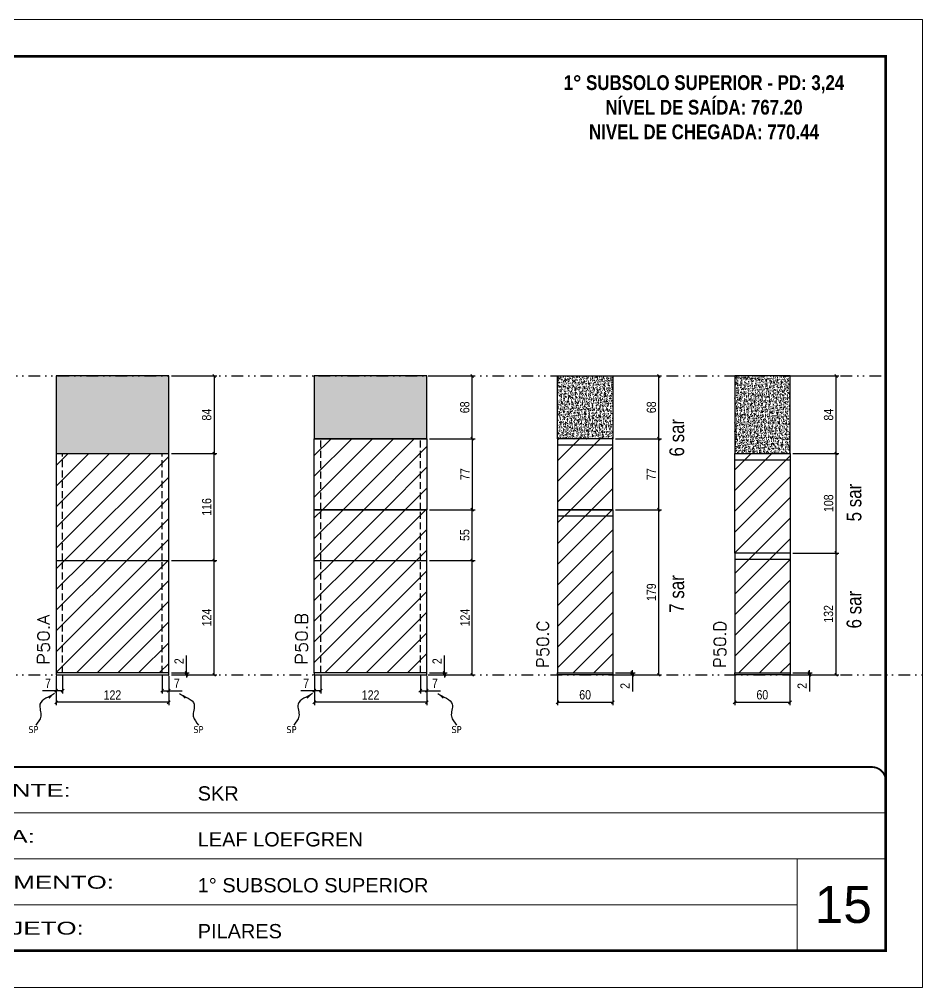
# Model space of a CAD drawing. Extents: x 14400 to 27878, y -21631 to 6985.
# Drawn here: x 18102 to 19082, y 2489 to 3539 of the extents above; entities that cross this region are included whole.
import ezdxf

# ---------------------------------------------------------------- set-up
doc = ezdxf.new("R2010")
doc.units = 0
for name, pattern in [('CONTINUO', [0]), ('DASHED', [0.75, 0.5, -0.25]), ('DIVIDE2', [0.625, 0.25, -0.125, 0, -0.125, 0, -0.125]), ('HIDDEN', [0.375, 0.25, -0.125])]:
    doc.linetypes.add(name, pattern=pattern)
for name, color, linetype, lineweight in [('CARIMBO', 255, 'Continuous', 9), ('Folhas', 255, 'Continuous', 9), ('Hachura', 251, 'Continuous', 9), ('SARRAFO DE PRESSAO', 251, 'DASHED', 9), ('Texto Seção', 7, 'Continuous', 15)]:
    doc.layers.add(name, color=color, linetype=linetype, lineweight=lineweight)
for name, color, linetype in [('COTA', 241, 'Continuous'), ('NOMENCLATURA', 7, 'Continuous'), ('Nível', 160, 'Continuous'), ('Painéis', 200, 'Continuous'), ('SARR_2.2x7', 40, 'Continuous'), ('Sarrafo de Pressão', 42, 'HIDDEN'), ('texto', 7, 'Continuous')]:
    doc.layers.add(name, color=color, linetype=linetype)
doc.styles.add('ARIAL', font='arial.ttf')
doc.styles.add('ARIAL_NARROW', font='ARIALN.TTF', dxfattribs={"height": 0.2})
doc.styles.add('COTA TECNICA', font='techl___.ttf', dxfattribs={"height": 10})
doc.styles.add('COTA TECNICA-50', font='techl___.ttf', dxfattribs={"height": 10})
doc.styles.add('REGUA-120', font='ROMANS.shx', dxfattribs={"height": 15})
doc.styles.add('ROMANC', font='techb___.ttf', dxfattribs={"height": 2.5})
doc.styles.get("Standard").update_dxf_attribs({"font": 'arial.ttf'})
doc.styles.add('Tecnologia', font='')
doc.styles.get('Tecnologia').set_extended_font_data('Forgotten Futurist')
doc.dimstyles.new('COTA PAINEL-50', dxfattribs={"dimtxt": 10, "dimasz": 3, "dimexe": 3, "dimexo": 3, "dimgap": 3, "dimtad": 1, "dimdec": 1, "dimzin": 12, "dimdsep": 46, "dimtxsty": 'COTA TECNICA-50', "dimblk1": 'OBLIQUE', "dimblk2": 'OBLIQUE', "dimsah": 1, "dimcen": 0.9, "dimclrd": 4, "dimclre": 4, "dimclrt": 240, "dimadec": 1, "dimazin": 3, "dimtfac": 1, "dimtdec": 1, "dimtmove": 0, "dimatfit": 3, "dimfxl": 1, "dimtolj": 1, "dimtzin": 12, "dimarcsym": 0})
doc.dimstyles.new('PAINEL', dxfattribs={"dimtxt": 10, "dimasz": 3, "dimexe": 3, "dimexo": 3, "dimgap": 3, "dimtad": 1, "dimdec": 1, "dimzin": 12, "dimdsep": 46, "dimtxsty": 'COTA TECNICA', "dimblk1": 'OBLIQUE', "dimblk2": 'OBLIQUE', "dimsah": 1, "dimcen": 0.9, "dimclrd": 4, "dimclre": 4, "dimclrt": 240, "dimadec": 1, "dimazin": 3, "dimtfac": 1, "dimtdec": 1, "dimtmove": 0, "dimatfit": 3, "dimfxl": 1, "dimtolj": 1, "dimtzin": 12, "dimarcsym": 0})
doc.dimstyles.get("Standard").update_dxf_attribs({"dimtxt": 0.18, "dimasz": 0.18, "dimexe": 0.18, "dimexo": 0.0625, "dimgap": 0.09, "dimtad": 0, "dimtih": 1, "dimtoh": 1, "dimdec": 4, "dimzin": 0, "dimdsep": 46, "dimtxsty": 'Standard', "dimcen": 0.09, "dimadec": 0, "dimazin": 0, "dimtfac": 1, "dimtdec": 4, "dimtofl": 0, "dimtmove": 0, "dimatfit": 3, "dimfxl": 1, "dimtolj": 1, "dimtzin": 0, "dimarcsym": 0})

# ---------------------------------------------------------------- blocks, each defined once
blk = doc.blocks.new('9999999999')
at = {"color": 30, "linetype": 'CONTINUO'}
for p, q in [((98564.6, 34379.6), (99584, 34379.6)), ((98564.6, 34329.8), (99488, 34329.8)), ((99584, 34329.8), (99488, 34329.8)), ((99488, 34329.8), (99488, 34230.2)), ((98564.6, 34280), (99488, 34280))]:
    blk.add_line(p, q, dxfattribs=at)
at = {"color": 30, "linetype": 'CONTINUO', "const_width": 2}
blk.add_lwpolyline([(99584, 34230.2), (99584, 34414.4, 0.414214), (99569, 34429.4), (98229, 34429.4, 0.414214), (98214, 34414.4), (98214, 34245.2, 0.414214), (98229, 34230.2), (99584, 34230.2)], format="xyb", dxfattribs=at)
at = {"layer": 'Folhas'}
blk.add_lwpolyline([(98139, 34190.2), (99624, 34190.2), (99624, 35240.2), (98139, 35240.2)], close=True, dxfattribs=at)
at = {"layer": 'Folhas', "color": 30, "const_width": 3}
blk.add_lwpolyline([(98214, 34230.2), (99584, 34230.2), (99584, 35200.2), (98214, 35200.2)], close=True, dxfattribs=at)
at = {"color": 7, "linetype": 'Continuous', "ltscale": 5, "style": 'ARIAL'}
for s, height, p in [('SKR', 15.48, (98837.7, 34393.1)), ('LEAF LOEFGREN', 15.483, (98837.7, 34343.3)), ('1° SUBSOLO SUPERIOR', 15.483, (98837.7, 34293.5)), ('PILARES', 15.48, (98837.7, 34243.7))]:
    blk.add_text(s, height=height, dxfattribs=at).set_placement(p)
at = {"layer": 'Folhas', "color": 7, "style": 'Tecnologia', "width": 1.5}
for s, p in [('CLIENTE:', (98573.7, 34397.2)), ('OBRA:', (98573.7, 34347.3)), ('PAVIMENTO:', (98573.7, 34297.5)), ('PROJETO:', (98573.7, 34247.7))]:
    blk.add_text(s, height=14, dxfattribs=at).set_placement(p)
blk = doc.blocks.new('_Oblique')
at = {"color": 0, "linetype": 'ByBlock', "lineweight": -2}
blk.add_line((-0.5, -0.5), (0.5, 0.5), dxfattribs=at)
blk = doc.blocks.new('*D859')
at = {"layer": 'COTA', "color": 4, "lineweight": -2, "transparency": 16777216}
for p, q in [((18142.2, 2827.3), (18142.2, 2795.4)), ((18264.2, 2827.3), (18264.2, 2795.4)), ((18264.2, 2798.4), (18142.2, 2798.4))]:
    blk.add_line(p, q, dxfattribs=at)
at = {"layer": 'Defpoints', "color": 0, "transparency": 16777216}
for p in [(18142.2, 2830.3), (18264.2, 2830.3), (18142.2, 2798.4)]:
    blk.add_point(p, dxfattribs=at)
at = {"layer": 'COTA', "color": 4, "lineweight": -2, "transparency": 16777216, "xscale": 3, "yscale": 3, "zscale": 3, "rotation": 180}
blk.add_blockref('_Oblique', (18142.2, 2798.4), dxfattribs=at)
at = {"layer": 'COTA', "color": 4, "lineweight": -2, "transparency": 16777216, "xscale": 3, "yscale": 3, "zscale": 3}
blk.add_blockref('_Oblique', (18264.2, 2798.4), dxfattribs=at)
at = {"layer": 'COTA', "color": 240, "transparency": 16777216, "insert": (18203.2, 2806.4), "char_height": 10, "attachment_point": 5, "style": 'COTA TECNICA'}
blk.add_mtext('\\A1;122', dxfattribs=at)
blk = doc.blocks.new('*D860')
at = {"layer": 'COTA', "color": 4, "lineweight": -2, "transparency": 16777216}
for p, q in [((18257.2, 2827.3), (18257.2, 2808)), ((18264.2, 2825.3), (18264.2, 2808)), ((18257.2, 2811), (18264.2, 2811)), ((18264.2, 2811), (18278.9, 2811))]:
    blk.add_line(p, q, dxfattribs=at)
at = {"layer": 'Defpoints', "color": 0, "transparency": 16777216}
for p in [(18257.2, 2830.3), (18264.2, 2828.3), (18264.2, 2811)]:
    blk.add_point(p, dxfattribs=at)
at = {"layer": 'COTA', "color": 4, "lineweight": -2, "transparency": 16777216, "xscale": 3, "yscale": 3, "zscale": 3, "rotation": 180}
blk.add_blockref('_Oblique', (18257.2, 2811), dxfattribs=at)
at = {"layer": 'COTA', "color": 4, "lineweight": -2, "transparency": 16777216, "xscale": 3, "yscale": 3, "zscale": 3}
blk.add_blockref('_Oblique', (18264.2, 2811), dxfattribs=at)
at = {"layer": 'COTA', "color": 240, "transparency": 16777216, "insert": (18273.1, 2819.1), "char_height": 10, "attachment_point": 5, "style": 'COTA TECNICA-50'}
blk.add_mtext('\\A1;7', dxfattribs=at)
blk = doc.blocks.new('*D861')
at = {"layer": 'COTA', "color": 4, "lineweight": -2, "transparency": 16777216}
for p, q in [((18142.2, 2825.3), (18142.2, 2808)), ((18149.2, 2827.3), (18149.2, 2808)), ((18142.2, 2811), (18127.5, 2811)), ((18149.2, 2811), (18142.2, 2811))]:
    blk.add_line(p, q, dxfattribs=at)
at = {"layer": 'Defpoints', "color": 0, "transparency": 16777216}
for p in [(18142.2, 2828.3), (18149.2, 2830.3), (18142.2, 2811)]:
    blk.add_point(p, dxfattribs=at)
at = {"layer": 'COTA', "color": 4, "lineweight": -2, "transparency": 16777216, "xscale": 3, "yscale": 3, "zscale": 3, "rotation": 180}
blk.add_blockref('_Oblique', (18142.2, 2811), dxfattribs=at)
at = {"layer": 'COTA', "color": 4, "lineweight": -2, "transparency": 16777216, "xscale": 3, "yscale": 3, "zscale": 3}
blk.add_blockref('_Oblique', (18149.2, 2811), dxfattribs=at)
at = {"layer": 'COTA', "color": 240, "transparency": 16777216, "insert": (18133.3, 2819.1), "char_height": 10, "attachment_point": 5, "style": 'COTA TECNICA-50'}
blk.add_mtext('\\A1;7', dxfattribs=at)
blk = doc.blocks.new('*D862')
at = {"layer": 'COTA', "color": 4, "lineweight": -2, "transparency": 16777216}
for p, q in [((18283.5, 2830.3), (18283.5, 2849.1)), ((18267.2, 2830.3), (18286.5, 2830.3)), ((18267.2, 2828.3), (18286.5, 2828.3)), ((18283.5, 2828.3), (18283.5, 2830.3)), ((18283.5, 2828.3), (18283.5, 2825.3))]:
    blk.add_line(p, q, dxfattribs=at)
at = {"layer": 'Defpoints', "color": 0, "transparency": 16777216}
for p in [(18264.2, 2830.3), (18264.2, 2828.3), (18283.5, 2828.3)]:
    blk.add_point(p, dxfattribs=at)
at = {"layer": 'COTA', "color": 4, "lineweight": -2, "transparency": 16777216, "xscale": 3, "yscale": 3, "zscale": 3}
for p, rotation in [((18283.5, 2830.3), 270), ((18283.5, 2828.3), 90)]:
    blk.add_blockref('_Oblique', p, dxfattribs=dict(at, rotation=rotation))
at = {"layer": 'COTA', "color": 240, "transparency": 16777216, "insert": (18275.5, 2843), "char_height": 10, "attachment_point": 5, "rotation": 90, "style": 'COTA TECNICA-50'}
blk.add_mtext('\\A1;2', dxfattribs=at)
blk = doc.blocks.new('*D887')
at = {"layer": 'COTA', "color": 4, "linetype": 'ByBlock', "lineweight": -2, "transparency": 16777216}
for p, q in [((18267.2, 2952.3), (18316.6, 2952.3)), ((18313.6, 2828.3), (18313.6, 2952.3)), ((18267.2, 2828.3), (18316.6, 2828.3))]:
    blk.add_line(p, q, dxfattribs=at)
at = {"layer": 'Defpoints', "color": 0, "linetype": 'ByBlock', "transparency": 16777216}
for p in [(18264.2, 2952.3), (18313.6, 2952.3), (18264.2, 2828.3)]:
    blk.add_point(p, dxfattribs=at)
at = {"layer": 'COTA', "color": 4, "linetype": 'ByBlock', "lineweight": -2, "transparency": 16777216, "xscale": 3, "yscale": 3, "zscale": 3}
for p, rotation in [((18313.6, 2952.3), 90), ((18313.6, 2828.3), 270)]:
    blk.add_blockref('_Oblique', p, dxfattribs=dict(at, rotation=rotation))
at = {"layer": 'COTA', "color": 240, "linetype": 'ByBlock', "transparency": 16777216, "insert": (18305.5, 2890.3), "char_height": 10, "attachment_point": 5, "rotation": 90, "style": 'COTA TECNICA'}
blk.add_mtext('\\A1;124', dxfattribs=at)
blk = doc.blocks.new('*D888')
at = {"layer": 'COTA', "color": 4, "linetype": 'ByBlock', "lineweight": -2, "transparency": 16777216}
for p, q in [((18267.2, 2952.3), (18316.6, 2952.3)), ((18313.6, 2828.3), (18313.6, 2952.3)), ((18267.2, 2828.3), (18316.6, 2828.3))]:
    blk.add_line(p, q, dxfattribs=at)
at = {"layer": 'Defpoints', "color": 0, "linetype": 'ByBlock', "transparency": 16777216}
for p in [(18264.2, 2952.3), (18313.6, 2952.3), (18264.2, 2828.3)]:
    blk.add_point(p, dxfattribs=at)
at = {"layer": 'COTA', "color": 4, "linetype": 'ByBlock', "lineweight": -2, "transparency": 16777216, "xscale": 3, "yscale": 3, "zscale": 3}
for p, rotation in [((18313.6, 2952.3), 90), ((18313.6, 2828.3), 270)]:
    blk.add_blockref('_Oblique', p, dxfattribs=dict(at, rotation=rotation))
at = {"layer": 'COTA', "color": 240, "linetype": 'ByBlock', "transparency": 16777216, "insert": (18305.5, 2890.3), "char_height": 10, "attachment_point": 5, "rotation": 90, "style": 'COTA TECNICA'}
blk.add_mtext('\\A1;124', dxfattribs=at)
blk = doc.blocks.new('*D863')
at = {"layer": 'COTA', "color": 4, "lineweight": -2, "transparency": 16777216}
for p, q in [((18422.2, 2827.3), (18422.2, 2795.4)), ((18544.2, 2827.3), (18544.2, 2795.4)), ((18544.2, 2798.4), (18422.2, 2798.4))]:
    blk.add_line(p, q, dxfattribs=at)
at = {"layer": 'Defpoints', "color": 0, "transparency": 16777216}
for p in [(18422.2, 2830.3), (18544.2, 2830.3), (18422.2, 2798.4)]:
    blk.add_point(p, dxfattribs=at)
at = {"layer": 'COTA', "color": 4, "lineweight": -2, "transparency": 16777216, "xscale": 3, "yscale": 3, "zscale": 3, "rotation": 180}
blk.add_blockref('_Oblique', (18422.2, 2798.4), dxfattribs=at)
at = {"layer": 'COTA', "color": 4, "lineweight": -2, "transparency": 16777216, "xscale": 3, "yscale": 3, "zscale": 3}
blk.add_blockref('_Oblique', (18544.2, 2798.4), dxfattribs=at)
at = {"layer": 'COTA', "color": 240, "transparency": 16777216, "insert": (18483.2, 2806.4), "char_height": 10, "attachment_point": 5, "style": 'COTA TECNICA'}
blk.add_mtext('\\A1;122', dxfattribs=at)
blk = doc.blocks.new('*D864')
at = {"layer": 'COTA', "color": 4, "lineweight": -2, "transparency": 16777216}
for p, q in [((18537.2, 2827.3), (18537.2, 2808)), ((18544.2, 2825.3), (18544.2, 2808)), ((18537.2, 2811), (18544.2, 2811)), ((18544.2, 2811), (18558.9, 2811))]:
    blk.add_line(p, q, dxfattribs=at)
at = {"layer": 'Defpoints', "color": 0, "transparency": 16777216}
for p in [(18537.2, 2830.3), (18544.2, 2828.3), (18544.2, 2811)]:
    blk.add_point(p, dxfattribs=at)
at = {"layer": 'COTA', "color": 4, "lineweight": -2, "transparency": 16777216, "xscale": 3, "yscale": 3, "zscale": 3, "rotation": 180}
blk.add_blockref('_Oblique', (18537.2, 2811), dxfattribs=at)
at = {"layer": 'COTA', "color": 4, "lineweight": -2, "transparency": 16777216, "xscale": 3, "yscale": 3, "zscale": 3}
blk.add_blockref('_Oblique', (18544.2, 2811), dxfattribs=at)
at = {"layer": 'COTA', "color": 240, "transparency": 16777216, "insert": (18553, 2819.1), "char_height": 10, "attachment_point": 5, "style": 'COTA TECNICA-50'}
blk.add_mtext('\\A1;7', dxfattribs=at)
blk = doc.blocks.new('*D865')
at = {"layer": 'COTA', "color": 4, "lineweight": -2, "transparency": 16777216}
for p, q in [((18422.2, 2825.3), (18422.2, 2808)), ((18429.2, 2827.3), (18429.2, 2808)), ((18422.2, 2811), (18407.4, 2811)), ((18429.2, 2811), (18422.2, 2811))]:
    blk.add_line(p, q, dxfattribs=at)
at = {"layer": 'Defpoints', "color": 0, "transparency": 16777216}
for p in [(18422.2, 2828.3), (18429.2, 2830.3), (18422.2, 2811)]:
    blk.add_point(p, dxfattribs=at)
at = {"layer": 'COTA', "color": 4, "lineweight": -2, "transparency": 16777216, "xscale": 3, "yscale": 3, "zscale": 3, "rotation": 180}
blk.add_blockref('_Oblique', (18422.2, 2811), dxfattribs=at)
at = {"layer": 'COTA', "color": 4, "lineweight": -2, "transparency": 16777216, "xscale": 3, "yscale": 3, "zscale": 3}
blk.add_blockref('_Oblique', (18429.2, 2811), dxfattribs=at)
at = {"layer": 'COTA', "color": 240, "transparency": 16777216, "insert": (18413.3, 2819.1), "char_height": 10, "attachment_point": 5, "style": 'COTA TECNICA-50'}
blk.add_mtext('\\A1;7', dxfattribs=at)
blk = doc.blocks.new('*D866')
at = {"layer": 'COTA', "color": 4, "lineweight": -2, "transparency": 16777216}
for p, q in [((18563.4, 2830.3), (18563.4, 2849.1)), ((18547.2, 2830.3), (18566.4, 2830.3)), ((18547.2, 2828.3), (18566.4, 2828.3)), ((18563.4, 2828.3), (18563.4, 2830.3)), ((18563.4, 2828.3), (18563.4, 2825.3))]:
    blk.add_line(p, q, dxfattribs=at)
at = {"layer": 'Defpoints', "color": 0, "transparency": 16777216}
for p in [(18544.2, 2830.3), (18544.2, 2828.3), (18563.4, 2828.3)]:
    blk.add_point(p, dxfattribs=at)
at = {"layer": 'COTA', "color": 4, "lineweight": -2, "transparency": 16777216, "xscale": 3, "yscale": 3, "zscale": 3}
for p, rotation in [((18563.4, 2830.3), 270), ((18563.4, 2828.3), 90)]:
    blk.add_blockref('_Oblique', p, dxfattribs=dict(at, rotation=rotation))
at = {"layer": 'COTA', "color": 240, "transparency": 16777216, "insert": (18555.4, 2843), "char_height": 10, "attachment_point": 5, "rotation": 90, "style": 'COTA TECNICA-50'}
blk.add_mtext('\\A1;2', dxfattribs=at)
blk = doc.blocks.new('*D867')
at = {"layer": 'COTA', "color": 4, "lineweight": -2, "transparency": 16777216}
for p, q in [((18547.2, 3007.3), (18596.5, 3007.3)), ((18593.5, 2952.3), (18593.5, 3007.3)), ((18547.2, 2952.3), (18596.5, 2952.3))]:
    blk.add_line(p, q, dxfattribs=at)
at = {"layer": 'Defpoints', "color": 0, "transparency": 16777216}
for p in [(18544.2, 3007.3), (18593.5, 3007.3), (18544.2, 2952.3)]:
    blk.add_point(p, dxfattribs=at)
at = {"layer": 'COTA', "color": 4, "lineweight": -2, "transparency": 16777216, "xscale": 3, "yscale": 3, "zscale": 3}
for p, rotation in [((18593.5, 3007.3), 90), ((18593.5, 2952.3), 270)]:
    blk.add_blockref('_Oblique', p, dxfattribs=dict(at, rotation=rotation))
at = {"layer": 'COTA', "color": 240, "transparency": 16777216, "insert": (18585.4, 2979.8), "char_height": 10, "attachment_point": 5, "rotation": 90, "style": 'COTA TECNICA-50'}
blk.add_mtext('\\A1;55', dxfattribs=at)
blk = doc.blocks.new('*D889')
at = {"layer": 'COTA', "color": 4, "linetype": 'ByBlock', "lineweight": -2, "transparency": 16777216}
for p, q in [((18547.2, 2952.3), (18596.5, 2952.3)), ((18593.5, 2828.3), (18593.5, 2952.3)), ((18547.2, 2828.3), (18596.5, 2828.3))]:
    blk.add_line(p, q, dxfattribs=at)
at = {"layer": 'Defpoints', "color": 0, "linetype": 'ByBlock', "transparency": 16777216}
for p in [(18544.2, 2952.3), (18593.5, 2952.3), (18544.2, 2828.3)]:
    blk.add_point(p, dxfattribs=at)
at = {"layer": 'COTA', "color": 4, "linetype": 'ByBlock', "lineweight": -2, "transparency": 16777216, "xscale": 3, "yscale": 3, "zscale": 3}
for p, rotation in [((18593.5, 2952.3), 90), ((18593.5, 2828.3), 270)]:
    blk.add_blockref('_Oblique', p, dxfattribs=dict(at, rotation=rotation))
at = {"layer": 'COTA', "color": 240, "linetype": 'ByBlock', "transparency": 16777216, "insert": (18585.5, 2890.3), "char_height": 10, "attachment_point": 5, "rotation": 90, "style": 'COTA TECNICA'}
blk.add_mtext('\\A1;124', dxfattribs=at)
blk = doc.blocks.new('*D890')
at = {"layer": 'COTA', "color": 4, "linetype": 'ByBlock', "lineweight": -2, "transparency": 16777216}
for p, q in [((18547.2, 2952.3), (18596.5, 2952.3)), ((18593.5, 2828.3), (18593.5, 2952.3)), ((18547.2, 2828.3), (18596.5, 2828.3))]:
    blk.add_line(p, q, dxfattribs=at)
at = {"layer": 'Defpoints', "color": 0, "linetype": 'ByBlock', "transparency": 16777216}
for p in [(18544.2, 2952.3), (18593.5, 2952.3), (18544.2, 2828.3)]:
    blk.add_point(p, dxfattribs=at)
at = {"layer": 'COTA', "color": 4, "linetype": 'ByBlock', "lineweight": -2, "transparency": 16777216, "xscale": 3, "yscale": 3, "zscale": 3}
for p, rotation in [((18593.5, 2952.3), 90), ((18593.5, 2828.3), 270)]:
    blk.add_blockref('_Oblique', p, dxfattribs=dict(at, rotation=rotation))
at = {"layer": 'COTA', "color": 240, "linetype": 'ByBlock', "transparency": 16777216, "insert": (18585.5, 2890.3), "char_height": 10, "attachment_point": 5, "rotation": 90, "style": 'COTA TECNICA'}
blk.add_mtext('\\A1;124', dxfattribs=at)
blk = doc.blocks.new('*D868')
at = {"layer": 'COTA', "color": 4, "lineweight": -2, "transparency": 16777216}
for p, q in [((18685.9, 2827.3), (18685.9, 2795.4)), ((18745.9, 2827.3), (18745.9, 2795.4)), ((18685.9, 2798.4), (18745.9, 2798.4))]:
    blk.add_line(p, q, dxfattribs=at)
at = {"layer": 'Defpoints', "color": 0, "transparency": 16777216}
for p in [(18685.9, 2830.3), (18745.9, 2830.3), (18745.9, 2798.4)]:
    blk.add_point(p, dxfattribs=at)
at = {"layer": 'COTA', "color": 4, "lineweight": -2, "transparency": 16777216, "xscale": 3, "yscale": 3, "zscale": 3, "rotation": 180}
blk.add_blockref('_Oblique', (18685.9, 2798.4), dxfattribs=at)
at = {"layer": 'COTA', "color": 4, "lineweight": -2, "transparency": 16777216, "xscale": 3, "yscale": 3, "zscale": 3}
blk.add_blockref('_Oblique', (18745.9, 2798.4), dxfattribs=at)
at = {"layer": 'COTA', "color": 240, "transparency": 16777216, "insert": (18715.9, 2806.5), "char_height": 10, "attachment_point": 5, "style": 'COTA TECNICA'}
blk.add_mtext('\\A1;60', dxfattribs=at)
blk = doc.blocks.new('*D869')
at = {"layer": 'COTA', "color": 4, "lineweight": -2, "transparency": 16777216}
for p, q in [((18748.9, 2830.3), (18770.1, 2830.3)), ((18748.9, 2828.3), (18770.1, 2828.3)), ((18767.1, 2830.3), (18767.1, 2833.3)), ((18767.1, 2830.3), (18767.1, 2828.3)), ((18767.1, 2828.3), (18767.1, 2810.2))]:
    blk.add_line(p, q, dxfattribs=at)
at = {"layer": 'Defpoints', "color": 0, "transparency": 16777216}
for p in [(18745.9, 2830.3), (18745.9, 2828.3), (18767.1, 2830.3)]:
    blk.add_point(p, dxfattribs=at)
at = {"layer": 'COTA', "color": 4, "lineweight": -2, "transparency": 16777216, "xscale": 3, "yscale": 3, "zscale": 3}
for p, rotation in [((18767.1, 2830.3), 270), ((18767.1, 2828.3), 90)]:
    blk.add_blockref('_Oblique', p, dxfattribs=dict(at, rotation=rotation))
at = {"layer": 'COTA', "color": 240, "transparency": 16777216, "insert": (18759.1, 2816.2), "char_height": 10, "attachment_point": 5, "rotation": 90, "style": 'COTA TECNICA-50'}
blk.add_mtext('\\A1;2', dxfattribs=at)
blk = doc.blocks.new('*D870')
at = {"layer": 'COTA', "color": 4, "lineweight": -2, "transparency": 16777216}
for p, q in [((18748.9, 3007.3), (18798.9, 3007.3)), ((18795.9, 2828.3), (18795.9, 3007.3)), ((18748.9, 2828.3), (18798.9, 2828.3))]:
    blk.add_line(p, q, dxfattribs=at)
at = {"layer": 'Defpoints', "color": 0, "transparency": 16777216}
for p in [(18745.9, 3007.3), (18795.9, 3007.3), (18745.9, 2828.3)]:
    blk.add_point(p, dxfattribs=at)
at = {"layer": 'COTA', "color": 4, "lineweight": -2, "transparency": 16777216, "xscale": 3, "yscale": 3, "zscale": 3}
for p, rotation in [((18795.9, 3007.3), 90), ((18795.9, 2828.3), 270)]:
    blk.add_blockref('_Oblique', p, dxfattribs=dict(at, rotation=rotation))
at = {"layer": 'COTA', "color": 240, "transparency": 16777216, "insert": (18787.8, 2917.8), "char_height": 10, "attachment_point": 5, "rotation": 90, "style": 'COTA TECNICA-50'}
blk.add_mtext('\\A1;179', dxfattribs=at)
blk = doc.blocks.new('*D871')
at = {"layer": 'COTA', "color": 4, "lineweight": -2, "transparency": 16777216}
for p, q in [((18878.1, 2827.3), (18878.1, 2795.4)), ((18938.1, 2827.3), (18938.1, 2795.4)), ((18878.1, 2798.4), (18938.1, 2798.4))]:
    blk.add_line(p, q, dxfattribs=at)
at = {"layer": 'Defpoints', "color": 0, "transparency": 16777216}
for p in [(18878.1, 2830.3), (18938.1, 2830.3), (18938.1, 2798.4)]:
    blk.add_point(p, dxfattribs=at)
at = {"layer": 'COTA', "color": 4, "lineweight": -2, "transparency": 16777216, "xscale": 3, "yscale": 3, "zscale": 3, "rotation": 180}
blk.add_blockref('_Oblique', (18878.1, 2798.4), dxfattribs=at)
at = {"layer": 'COTA', "color": 4, "lineweight": -2, "transparency": 16777216, "xscale": 3, "yscale": 3, "zscale": 3}
blk.add_blockref('_Oblique', (18938.1, 2798.4), dxfattribs=at)
at = {"layer": 'COTA', "color": 240, "transparency": 16777216, "insert": (18908.1, 2806.5), "char_height": 10, "attachment_point": 5, "style": 'COTA TECNICA'}
blk.add_mtext('\\A1;60', dxfattribs=at)
blk = doc.blocks.new('*D857')
at = {"layer": 'COTA', "color": 4, "lineweight": -2, "transparency": 16777216}
for p, q in [((18941.1, 2830.3), (18962.3, 2830.3)), ((18941.1, 2828.3), (18962.3, 2828.3)), ((18959.3, 2830.3), (18959.3, 2833.3)), ((18959.3, 2830.3), (18959.3, 2828.3)), ((18959.3, 2828.3), (18959.3, 2810.2))]:
    blk.add_line(p, q, dxfattribs=at)
at = {"layer": 'Defpoints', "color": 0, "transparency": 16777216}
for p in [(18938.1, 2830.3), (18938.1, 2828.3), (18959.3, 2830.3)]:
    blk.add_point(p, dxfattribs=at)
at = {"layer": 'COTA', "color": 4, "lineweight": -2, "transparency": 16777216, "xscale": 3, "yscale": 3, "zscale": 3}
for p, rotation in [((18959.3, 2830.3), 270), ((18959.3, 2828.3), 90)]:
    blk.add_blockref('_Oblique', p, dxfattribs=dict(at, rotation=rotation))
at = {"layer": 'COTA', "color": 240, "transparency": 16777216, "insert": (18951.3, 2816.2), "char_height": 10, "attachment_point": 5, "rotation": 90, "style": 'COTA TECNICA-50'}
blk.add_mtext('\\A1;2', dxfattribs=at)
blk = doc.blocks.new('*D858')
at = {"layer": 'COTA', "color": 4, "lineweight": -2, "transparency": 16777216}
for p, q in [((18941.1, 2960.3), (18991.1, 2960.3)), ((18988.1, 2828.3), (18988.1, 2960.3)), ((18941.1, 2828.3), (18991.1, 2828.3))]:
    blk.add_line(p, q, dxfattribs=at)
at = {"layer": 'Defpoints', "color": 0, "transparency": 16777216}
for p in [(18938.1, 2960.3), (18988.1, 2960.3), (18938.1, 2828.3)]:
    blk.add_point(p, dxfattribs=at)
at = {"layer": 'COTA', "color": 4, "lineweight": -2, "transparency": 16777216, "xscale": 3, "yscale": 3, "zscale": 3}
for p, rotation in [((18988.1, 2960.3), 90), ((18988.1, 2828.3), 270)]:
    blk.add_blockref('_Oblique', p, dxfattribs=dict(at, rotation=rotation))
at = {"layer": 'COTA', "color": 240, "transparency": 16777216, "insert": (18979.9, 2894.3), "char_height": 10, "attachment_point": 5, "rotation": 90, "style": 'COTA TECNICA-50'}
blk.add_mtext('\\A1;132', dxfattribs=at)
blk = doc.blocks.new('*D878')
at = {"layer": 'COTA', "color": 4, "lineweight": -2, "transparency": 16777216}
for p, q in [((18267.2, 3068.3), (18316.6, 3068.3)), ((18313.6, 2952.3), (18313.6, 3068.3)), ((18267.2, 2952.3), (18316.6, 2952.3))]:
    blk.add_line(p, q, dxfattribs=at)
at = {"layer": 'Defpoints', "color": 0, "transparency": 16777216}
for p in [(18264.2, 3068.3), (18313.6, 3068.3), (18264.2, 2952.3)]:
    blk.add_point(p, dxfattribs=at)
at = {"layer": 'COTA', "color": 4, "lineweight": -2, "transparency": 16777216, "xscale": 3, "yscale": 3, "zscale": 3}
for p, rotation in [((18313.6, 3068.3), 90), ((18313.6, 2952.3), 270)]:
    blk.add_blockref('_Oblique', p, dxfattribs=dict(at, rotation=rotation))
at = {"layer": 'COTA', "color": 240, "transparency": 16777216, "insert": (18305.5, 3010.3), "char_height": 10, "attachment_point": 5, "rotation": 90, "style": 'COTA TECNICA'}
blk.add_mtext('\\A1;116', dxfattribs=at)
blk = doc.blocks.new('*D879')
at = {"layer": 'COTA', "color": 4, "lineweight": -2, "transparency": 16777216}
for p, q in [((18267.2, 3152.3), (18316.6, 3152.3)), ((18313.6, 3152.3), (18313.6, 3068.3)), ((18267.2, 3068.3), (18316.6, 3068.3))]:
    blk.add_line(p, q, dxfattribs=at)
at = {"layer": 'Defpoints', "color": 0, "transparency": 16777216}
for p in [(18264.2, 3152.3), (18264.2, 3068.3), (18313.6, 3068.3)]:
    blk.add_point(p, dxfattribs=at)
at = {"layer": 'COTA', "color": 4, "lineweight": -2, "transparency": 16777216, "xscale": 3, "yscale": 3, "zscale": 3}
for p, rotation in [((18313.6, 3152.3), 90), ((18313.6, 3068.3), 270)]:
    blk.add_blockref('_Oblique', p, dxfattribs=dict(at, rotation=rotation))
at = {"layer": 'COTA', "color": 240, "transparency": 16777216, "insert": (18305.5, 3110.3), "char_height": 10, "attachment_point": 5, "rotation": 90, "style": 'COTA TECNICA'}
blk.add_mtext('\\A1;84', dxfattribs=at)
blk = doc.blocks.new('*D880')
at = {"layer": 'COTA', "color": 4, "lineweight": -2, "transparency": 16777216}
for p, q in [((18941.1, 3152.3), (18991.1, 3152.3)), ((18988.1, 3068.3), (18988.1, 3152.3)), ((18941.1, 3068.3), (18991.1, 3068.3))]:
    blk.add_line(p, q, dxfattribs=at)
at = {"layer": 'Defpoints', "color": 0, "transparency": 16777216}
for p in [(18938.1, 3152.3), (18988.1, 3152.3), (18938.1, 3068.3)]:
    blk.add_point(p, dxfattribs=at)
at = {"layer": 'COTA', "color": 4, "lineweight": -2, "transparency": 16777216, "xscale": 3, "yscale": 3, "zscale": 3}
for p, rotation in [((18988.1, 3152.3), 90), ((18988.1, 3068.3), 270)]:
    blk.add_blockref('_Oblique', p, dxfattribs=dict(at, rotation=rotation))
at = {"layer": 'COTA', "color": 240, "transparency": 16777216, "insert": (18980, 3110.3), "char_height": 10, "attachment_point": 5, "rotation": 90, "style": 'COTA TECNICA'}
blk.add_mtext('\\A1;84', dxfattribs=at)
blk = doc.blocks.new('*D891')
at = {"layer": 'COTA', "color": 4, "lineweight": -2, "transparency": 16777216}
for p, q in [((18748.9, 3084.3), (18798.9, 3084.3)), ((18795.9, 3007.3), (18795.9, 3084.3)), ((18748.9, 3007.3), (18798.9, 3007.3))]:
    blk.add_line(p, q, dxfattribs=at)
at = {"layer": 'Defpoints', "color": 0, "transparency": 16777216}
for p in [(18745.9, 3084.3), (18795.9, 3084.3), (18745.9, 3007.3)]:
    blk.add_point(p, dxfattribs=at)
at = {"layer": 'COTA', "color": 4, "lineweight": -2, "transparency": 16777216, "xscale": 3, "yscale": 3, "zscale": 3}
for p, rotation in [((18795.9, 3084.3), 90), ((18795.9, 3007.3), 270)]:
    blk.add_blockref('_Oblique', p, dxfattribs=dict(at, rotation=rotation))
at = {"layer": 'COTA', "color": 240, "transparency": 16777216, "insert": (18787.8, 3045.8), "char_height": 10, "attachment_point": 5, "rotation": 90, "style": 'COTA TECNICA'}
blk.add_mtext('\\A1;77', dxfattribs=at)
blk = doc.blocks.new('*D892')
at = {"layer": 'COTA', "color": 4, "lineweight": -2, "transparency": 16777216}
for p, q in [((18941.1, 3068.3), (18991.1, 3068.3)), ((18988.1, 2960.3), (18988.1, 3068.3)), ((18941.1, 2960.3), (18991.1, 2960.3))]:
    blk.add_line(p, q, dxfattribs=at)
at = {"layer": 'Defpoints', "color": 0, "transparency": 16777216}
for p in [(18938.1, 3068.3), (18988.1, 3068.3), (18938.1, 2960.3)]:
    blk.add_point(p, dxfattribs=at)
at = {"layer": 'COTA', "color": 4, "lineweight": -2, "transparency": 16777216, "xscale": 3, "yscale": 3, "zscale": 3}
for p, rotation in [((18988.1, 3068.3), 90), ((18988.1, 2960.3), 270)]:
    blk.add_blockref('_Oblique', p, dxfattribs=dict(at, rotation=rotation))
at = {"layer": 'COTA', "color": 240, "transparency": 16777216, "insert": (18980, 3014.3), "char_height": 10, "attachment_point": 5, "rotation": 90, "style": 'COTA TECNICA'}
blk.add_mtext('\\A1;108', dxfattribs=at)
blk = doc.blocks.new('*D893')
at = {"layer": 'COTA', "color": 4, "lineweight": -2, "transparency": 16777216}
for p, q in [((18547.2, 3084.3), (18596.5, 3084.3)), ((18593.5, 3084.3), (18593.5, 3007.3)), ((18547.2, 3007.3), (18596.5, 3007.3))]:
    blk.add_line(p, q, dxfattribs=at)
at = {"layer": 'Defpoints', "color": 0, "transparency": 16777216}
for p in [(18544.2, 3084.3), (18544.2, 3007.3), (18593.5, 3007.3)]:
    blk.add_point(p, dxfattribs=at)
at = {"layer": 'COTA', "color": 4, "lineweight": -2, "transparency": 16777216, "xscale": 3, "yscale": 3, "zscale": 3}
for p, rotation in [((18593.5, 3084.3), 90), ((18593.5, 3007.3), 270)]:
    blk.add_blockref('_Oblique', p, dxfattribs=dict(at, rotation=rotation))
at = {"layer": 'COTA', "color": 240, "transparency": 16777216, "insert": (18585.5, 3045.8), "char_height": 10, "attachment_point": 5, "rotation": 90, "style": 'COTA TECNICA'}
blk.add_mtext('\\A1;77', dxfattribs=at)
blk = doc.blocks.new('*D2231')
at = {"layer": 'COTA', "color": 4, "lineweight": -2, "transparency": 16777216}
for p, q in [((18748.9, 3152.3), (18798.9, 3152.3)), ((18795.9, 3084.3), (18795.9, 3152.3)), ((18748.9, 3084.3), (18798.9, 3084.3))]:
    blk.add_line(p, q, dxfattribs=at)
at = {"layer": 'Defpoints', "color": 0, "transparency": 16777216}
for p in [(18745.9, 3152.3), (18795.9, 3152.3), (18745.9, 3084.3)]:
    blk.add_point(p, dxfattribs=at)
at = {"layer": 'COTA', "color": 4, "lineweight": -2, "transparency": 16777216, "xscale": 3, "yscale": 3, "zscale": 3}
for p, rotation in [((18795.9, 3152.3), 90), ((18795.9, 3084.3), 270)]:
    blk.add_blockref('_Oblique', p, dxfattribs=dict(at, rotation=rotation))
at = {"layer": 'COTA', "color": 240, "transparency": 16777216, "insert": (18787.8, 3118.3), "char_height": 10, "attachment_point": 5, "rotation": 90, "style": 'COTA TECNICA'}
blk.add_mtext('\\A1;68', dxfattribs=at)
blk = doc.blocks.new('*D2232')
at = {"layer": 'COTA', "color": 4, "lineweight": -2, "transparency": 16777216}
for p, q in [((18547.2, 3152.3), (18596.5, 3152.3)), ((18593.5, 3084.3), (18593.5, 3152.3)), ((18547.2, 3084.3), (18596.5, 3084.3))]:
    blk.add_line(p, q, dxfattribs=at)
at = {"layer": 'Defpoints', "color": 0, "transparency": 16777216}
for p in [(18544.2, 3152.3), (18593.5, 3152.3), (18544.2, 3084.3)]:
    blk.add_point(p, dxfattribs=at)
at = {"layer": 'COTA', "color": 4, "lineweight": -2, "transparency": 16777216, "xscale": 3, "yscale": 3, "zscale": 3}
for p, rotation in [((18593.5, 3152.3), 90), ((18593.5, 3084.3), 270)]:
    blk.add_blockref('_Oblique', p, dxfattribs=dict(at, rotation=rotation))
at = {"layer": 'COTA', "color": 240, "transparency": 16777216, "insert": (18585.4, 3118.3), "char_height": 10, "attachment_point": 5, "rotation": 90, "style": 'COTA TECNICA'}
blk.add_mtext('\\A1;68', dxfattribs=at)

msp = doc.modelspace()

# ---------------------------------------------------------------- hatches: boundary and pattern name
at = {"layer": 'COTA'}
h = msp.add_hatch(dxfattribs=at)
h.set_pattern_fill('AR-CONC', color=256, scale=0.03)
h.set_pattern_definition([(50, (-1585, 108), (5.4655401, -0.4781726), [0.5715, -6.2865]), (355, (-1585, 108), (-1.0573026, 5.7317054), [0.4572, -5.0292175]), (100.451445, (-1584.5445, 107.96), (4.4082374, 5.2535326), [0.4857003, -5.3427073]), (46.1842, (-1585, 109.524), (8.1323712, -1.2612698), [0.85725, -9.42975]), (96.635558, (-1584.322, 109.419), (7.122124, 7.4227837), [0.7285507, -8.0140682]), (351.18415, (-1585, 109.524), (7.122124, 7.4227837), [0.685799, -7.543792]), (21, (-1584.238, 109.143), (4.5484317, -3.0679559), [0.5715, -6.2865]), (326, (-1584.238, 109.143), (1.8540609, 5.525639), [0.4572, -5.0292]), (71.451445, (-1583.859, 108.8873), (6.4024926, 2.457683), [0.4857003, -5.3426981]), (37.5, (-1585, 108), (0.0926581, 2.53665117), [0, -4.96824, 0, -5.1054, 0, -5.04825]), (7.5, (-1585, 108), (2.00458988, 3.00541724), [0, -2.91084, 0, -4.85394, 0, -1.92405]), (327.5, (-1586.6993, 108), (4.06771786, -0.17186232), [0, -1.905, 0, -5.9436, 0, -7.8867]), (317.5, (-1587.4613, 108), (4.44387544, 0.7627947), [0, -2.4765, 0, -3.94716, 0, -5.6007])])
h.paths.add_polyline_path([(18264.2, 3068.29), (18264.2, 3152.29), (18142.2, 3152.29), (18142.2, 3068.29)])
h = msp.add_hatch(dxfattribs=at)
h.set_pattern_fill('AR-CONC', color=256, scale=0.03)
h.paths.add_polyline_path([(18544.17, 3152.29), (18422.17, 3152.29), (18422.17, 3084.29), (18544.17, 3084.29)])
h = msp.add_hatch(dxfattribs=at)
h.set_pattern_fill('AR-CONC', color=256, scale=0.03)
h.paths.add_polyline_path([(18745.89, 3152.29), (18685.89, 3152.29), (18685.89, 3084.29), (18745.89, 3084.29)])
h = msp.add_hatch(dxfattribs=at)
h.set_pattern_fill('AR-CONC', color=256, scale=0.03)
h.set_pattern_definition([(50, (-1585, 108), (5.4655401, -0.4781726), [0.5715, -6.2865]), (355, (-1585, 108), (-1.0573026, 5.7317054), [0.4572, -5.0292175]), (100.451445, (-1584.5445, 107.96), (4.4082374, 5.2535326), [0.4857003, -5.3427073]), (46.1842, (-1585, 109.524), (8.1323712, -1.2612698), [0.85725, -9.42975]), (96.635558, (-1584.322, 109.419), (7.122124, 7.4227837), [0.7285507, -8.0140682]), (351.18415, (-1585, 109.524), (7.122124, 7.4227837), [0.685799, -7.543792]), (21, (-1584.238, 109.143), (4.5484317, -3.0679559), [0.5715, -6.2865]), (326, (-1584.238, 109.143), (1.8540609, 5.525639), [0.4572, -5.0292]), (71.451445, (-1583.859, 108.8873), (6.4024926, 2.457683), [0.4857003, -5.3426981]), (37.5, (-1585, 108), (0.0926581, 2.53665117), [0, -4.96824, 0, -5.1054, 0, -5.04825]), (7.5, (-1585, 108), (2.00458988, 3.00541724), [0, -2.91084, 0, -4.85394, 0, -1.92405]), (327.5, (-1586.6993, 108), (4.06771786, -0.17186232), [0, -1.905, 0, -5.9436, 0, -7.8867]), (317.5, (-1587.4613, 108), (4.44387544, 0.76279473), [0, -2.4765, 0, -3.94716, 0, -5.6007])])
h.paths.add_polyline_path([(18938.12, 3152.29), (18878.12, 3152.29), (18878.12, 3068.29), (18938.12, 3068.29)])
at = {"layer": 'Hachura'}
h = msp.add_hatch(dxfattribs=at)
h.set_pattern_fill('ANSI31', color=256, scale=5)
h.paths.add_polyline_path([(18264.2, 3068.29), (18142.2, 3068.29), (18142.2, 2952.29), (18264.2, 2952.29)])
h.paths.add_polyline_path([(18544.17, 3084.29), (18422.17, 3084.29), (18422.17, 3007.29), (18544.17, 3007.29)])
h.paths.add_polyline_path([(18745.89, 3084.29), (18685.89, 3084.29), (18685.89, 3007.29), (18745.89, 3007.29)])
h.paths.add_polyline_path([(18938.12, 3068.29), (18878.12, 3068.29), (18878.12, 2960.29), (18938.12, 2960.29)])
h = msp.add_hatch(dxfattribs=at)
h.set_pattern_fill('ANSI31', color=256, scale=5)
h.paths.add_polyline_path([(18544.17, 3007.29), (18422.17, 3007.29), (18422.17, 2952.29), (18544.17, 2952.29)])
h = msp.add_hatch(dxfattribs=at)
h.set_pattern_fill('ANSI31', color=256, scale=5)
h.paths.add_polyline_path([(18745.89, 3007.29), (18685.89, 3007.29), (18685.89, 2830.29), (18745.89, 2830.29)])
h = msp.add_hatch(dxfattribs=at)
h.set_pattern_fill('ANSI31', color=256, scale=5)
h.paths.add_polyline_path([(18264.2, 2952.29), (18142.2, 2952.29), (18142.2, 2830.29), (18264.2, 2830.29)])
h = msp.add_hatch(dxfattribs=at)
h.set_pattern_fill('ANSI31', color=256, scale=5)
h.paths.add_polyline_path([(18544.17, 2952.29), (18422.17, 2952.29), (18422.17, 2830.29), (18544.17, 2830.29)])
h = msp.add_hatch(dxfattribs=at)
h.set_pattern_fill('ANSI31', color=256, scale=5)
h.paths.add_polyline_path([(18938.12, 2960.29), (18878.12, 2960.29), (18878.12, 2830.29), (18938.12, 2830.29)])

# ---------------------------------------------------------------- linework, layer by layer
at = {"layer": 'COTA'}
for points in [[(18142.2, 3068.29), (18264.2, 3068.29), (18264.2, 3152.29), (18142.2, 3152.29)], [(18422.17, 3084.29), (18544.17, 3084.29), (18544.17, 3152.29), (18422.17, 3152.29)], [(18685.89, 3152.29), (18745.89, 3152.29), (18745.89, 3084.29), (18685.89, 3084.29)], [(18878.12, 3068.29), (18938.12, 3068.29), (18938.12, 3152.29), (18878.12, 3152.29)]]:
    msp.add_lwpolyline(points, close=True, dxfattribs=at)
at = {"layer": 'Nível', "color": 4, "linetype": 'DIVIDE2', "ltscale": 50}
for p, q in [((17671.97, 3152.29), (19041.97, 3152.29)), ((17671.97, 2828.29), (19041.97, 2828.29)), ((17671.97, 2828.29), (19081.97, 2828.29))]:
    msp.add_line(p, q, dxfattribs=at)
at = {"layer": 'Painéis'}
for p, q in [((18422.17, 3007.29), (18422.17, 3084.29)), ((18544.17, 3084.29), (18422.17, 3084.29)), ((18544.17, 3084.29), (18544.17, 3007.29)), ((18745.89, 3084.29), (18685.89, 3084.29)), ((18685.89, 3084.29), (18685.89, 3007.29)), ((18745.89, 3007.29), (18745.89, 3084.29)), ((18142.2, 3068.29), (18142.2, 2830.29)), ((18142.2, 3068.29), (18264.2, 3068.29)), ((18264.2, 2830.29), (18264.2, 3068.29)), ((18878.12, 3068.29), (18938.12, 3068.29)), ((18878.12, 2960.29), (18878.12, 3068.29)), ((18938.12, 3068.29), (18938.12, 2960.29)), ((18422.17, 2830.29), (18422.17, 3007.29)), ((18422.17, 3007.29), (18544.17, 3007.29)), ((18544.17, 3007.29), (18422.17, 3007.29)), ((18544.17, 2830.29), (18544.17, 3007.29)), ((18685.89, 3007.29), (18685.89, 2830.29)), ((18745.89, 3007.29), (18685.89, 3007.29)), ((18685.89, 3007.29), (18745.89, 3007.29)), ((18745.89, 3007.29), (18745.89, 2830.29)), ((18142.2, 2952.29), (18264.2, 2952.29)), ((18422.17, 2952.29), (18544.17, 2952.29)), ((18878.12, 2960.29), (18878.12, 2830.29)), ((18938.12, 2960.29), (18878.12, 2960.29)), ((18938.12, 2960.29), (18878.12, 2960.29)), ((18938.12, 2960.29), (18938.12, 2830.29)), ((18685.89, 2830.29), (18745.89, 2830.29)), ((18685.89, 2830.29), (18745.89, 2830.29)), ((18685.89, 2828.29), (18685.89, 2830.29)), ((18745.89, 2828.29), (18685.89, 2828.29)), ((18745.89, 2830.29), (18745.89, 2828.29)), ((18878.12, 2830.29), (18938.12, 2830.29)), ((18878.12, 2830.29), (18938.12, 2830.29)), ((18878.12, 2828.29), (18878.12, 2830.29)), ((18938.12, 2828.29), (18878.12, 2828.29)), ((18938.12, 2830.29), (18938.12, 2828.29))]:
    msp.add_line(p, q, dxfattribs=at)
for points in [[(18264.2, 2830.29), (18142.2, 2830.29), (18142.2, 2828.29), (18264.2, 2828.29)], [(18544.17, 2830.29), (18422.17, 2830.29), (18422.17, 2828.29), (18544.17, 2828.29)]]:
    msp.add_lwpolyline(points, close=True, dxfattribs=at)
at = {"layer": 'SARR_2.2x7'}
for p, q in [((18745.89, 3077.29), (18685.89, 3077.29)), ((18878.12, 3061.29), (18938.12, 3061.29)), ((18745.89, 3000.31), (18685.89, 3000.31)), ((18938.12, 2953.31), (18878.12, 2953.31))]:
    msp.add_line(p, q, dxfattribs=at)
at = {"layer": 'Sarrafo de Pressão', "ltscale": 30}
for p, q in [((18429.17, 3007.29), (18429.17, 3084.29)), ((18537.17, 3007.29), (18537.17, 3084.29)), ((18149.2, 2952.29), (18149.2, 3068.29)), ((18257.2, 2952.29), (18257.2, 3068.29)), ((18429.17, 2952.29), (18429.17, 3007.29)), ((18537.17, 2952.29), (18537.17, 3007.29)), ((18149.2, 2830.29), (18149.2, 2952.29)), ((18257.2, 2830.29), (18257.2, 2952.29)), ((18429.17, 2830.29), (18429.17, 2952.29)), ((18537.17, 2830.29), (18537.17, 2952.29))]:
    msp.add_line(p, q, dxfattribs=at)

# ---------------------------------------------------------------- block references
at = {"layer": 'SARRAFO DE PRESSAO', "color": 6, "linetype": 'ByBlock'}
msp.add_blockref('9999999999', (-80542.01, -31701.2), dxfattribs=at)

# ---------------------------------------------------------------- texts
at = {"layer": 'CARIMBO', "style": 'ARIAL'}
msp.add_text('15', height=40, dxfattribs=at).set_placement((18964.83, 2559.15))
at = {"layer": 'NOMENCLATURA', "style": 'ARIAL_NARROW'}
for s, p in [('6 sar', (18823.28, 3064.99)), ('5 sar', (19015.51, 2994.6)), ('7 sar', (18823.28, 2895.49)), ('6 sar', (19015.51, 2878.5))]:
    msp.add_text(s, height=16, rotation=90, dxfattribs=at).set_placement(p)
at = {"layer": 'NOMENCLATURA', "color": 2, "insert": (18844.81, 3505.06), "char_height": 16, "attachment_point": 2, "style": 'ROMANC'}
msp.add_mtext_dynamic_manual_height_columns('\\P1° SUBSOLO SUPERIOR - PD: 3,24\\PNÍVEL DE SAÍDA: 767.20\\PNIVEL DE CHEGADA: 770.44', width=432.3511, gutter_width=1, heights=[0], dxfattribs=at)
at = {"layer": 'texto', "color": 0, "char_height": 7.5, "attachment_point": 5}
for insert in [(18117.43, 2768.79), (18296.45, 2768.79), (18397.39, 2768.79), (18576.42, 2768.79)]:
    msp.add_mtext('{\\fTahoma|b0|i0|c0|p34;\\C4;SP}', dxfattribs=dict(at, insert=insert))
at = {"layer": 'Texto Seção', "style": 'REGUA-120', "width": 1.1}
for s, p in [('P50.A', (18134.95, 2839.05)), ('P50.B', (18414.92, 2839.05))]:
    msp.add_text(s, height=13, rotation=90, dxfattribs=at).set_placement(p)
at = {"layer": 'Texto Seção', "char_height": 13, "width": 370.6998, "attachment_point": 7, "rotation": 90, "style": 'REGUA-120'}
for s, insert in [('P50.C', (18676.44, 2835.7)), ('P50.D', (18868.67, 2835.7))]:
    msp.add_mtext(s, dxfattribs=dict(at, insert=insert))

# ---------------------------------------------------------------- dimensions: what is measured, and where the dimension line sits
at = {"layer": 'COTA'}
for base, p1, p2, angle, dimstyle, picture, middle in [((18313.57, 3068.29), (18264.2, 3152.29), (18264.2, 3068.29), 90, 'PAINEL', '*D879', (18305.48, 3110.29)), ((18593.54, 3152.29), (18544.17, 3084.29), (18544.17, 3152.29), 90, 'PAINEL', '*D2232', (18585.41, 3118.29)), ((18795.88, 3152.29), (18745.89, 3084.29), (18745.89, 3152.29), 90, 'PAINEL', '*D2231', (18787.76, 3118.29)), ((18988.11, 3152.29), (18938.12, 3068.29), (18938.12, 3152.29), 90, 'PAINEL', '*D880', (18980.02, 3110.29)), ((18593.54, 3007.29), (18544.17, 3084.29), (18544.17, 3007.29), 90, 'PAINEL', '*D893', (18585.46, 3045.79)), ((18795.88, 3084.29), (18745.89, 3007.29), (18745.89, 3084.29), 90, 'PAINEL', '*D891', (18787.81, 3045.79)), ((18988.11, 3068.29), (18938.12, 2960.29), (18938.12, 3068.29), 90, 'PAINEL', '*D892', (18979.99, 3014.29)), ((18593.54, 3007.29), (18544.17, 2952.29), (18544.17, 3007.29), 90, 'COTA PAINEL-50', '*D867', (18585.43, 2979.79)), ((18795.88, 3007.29), (18745.89, 2828.29), (18745.89, 3007.29), 90, 'COTA PAINEL-50', '*D870', (18787.78, 2917.79)), ((18988.11, 2960.29), (18938.12, 2828.29), (18938.12, 2960.29), 90, 'COTA PAINEL-50', '*D858', (18979.89, 2894.29)), ((18142.2, 2811.04), (18149.2, 2830.29), (18142.2, 2828.29), 180, 'COTA PAINEL-50', '*D861', (18133.34, 2819.12)), ((18422.17, 2811.04), (18429.17, 2830.29), (18422.17, 2828.29), 180, 'COTA PAINEL-50', '*D865', (18413.3, 2819.12))]:
    dim = msp.add_linear_dim(base=base, p1=p1, p2=p2, angle=angle, dimstyle=dimstyle, dxfattribs=at)
    dim.commit()
    dim.dimension.update_dxf_attribs({"geometry": picture, "text_midpoint": middle})
for base, p1, p2, dimstyle, picture, middle in [((18313.57, 3068.29), (18264.2, 2952.29), (18264.2, 3068.29), 'PAINEL', '*D878', (18313.57, 3010.29)), ((18283.46, 2828.29), (18264.2, 2830.29), (18264.2, 2828.29), 'COTA PAINEL-50', '*D862', (18283.46, 2843.03)), ((18563.43, 2828.29), (18544.17, 2830.29), (18544.17, 2828.29), 'COTA PAINEL-50', '*D866', (18563.43, 2843.03)), ((18767.08, 2830.29), (18745.89, 2828.29), (18745.89, 2830.29), 'COTA PAINEL-50', '*D869', (18767.08, 2816.23)), ((18959.32, 2830.29), (18938.12, 2828.29), (18938.12, 2830.29), 'COTA PAINEL-50', '*D857', (18959.32, 2816.23))]:
    dim = msp.add_linear_dim(base=base, p1=p1, p2=p2, angle=90, dimstyle=dimstyle, dxfattribs=at)
    dim.commit()
    dim.dimension.update_dxf_attribs({"geometry": picture, "text_midpoint": middle, "dimtype": 160})
at = {"layer": 'COTA', "linetype": 'ByBlock'}
for p1, p2, picture, middle in [((18264.2, 2828.29), (18264.2, 2952.29), '*D887', (18305.5, 2890.29)), ((18264.2, 2828.29), (18264.2, 2952.29), '*D888', (18305.5, 2890.29)), ((18544.17, 2828.29), (18544.17, 2952.29), '*D889', (18585.46, 2890.29)), ((18544.17, 2828.29), (18544.17, 2952.29), '*D890', (18585.46, 2890.29))]:
    dim = msp.add_aligned_dim(p1=p1, p2=p2, distance=-49.37, dimstyle='PAINEL', dxfattribs=at)
    dim.commit()
    dim.dimension.update_dxf_attribs({"geometry": picture, "text_midpoint": middle})
at = {"layer": 'COTA'}
for base, p1, p2, picture, middle in [((18142.2, 2798.39), (18264.2, 2830.29), (18142.2, 2830.29), '*D859', (18203.2, 2806.45)), ((18422.17, 2798.39), (18544.17, 2830.29), (18422.17, 2830.29), '*D863', (18483.17, 2806.45))]:
    dim = msp.add_linear_dim(base=base, p1=p1, p2=p2, angle=180, dimstyle='PAINEL', override={"dimarcsym": 2}, dxfattribs=at)
    dim.commit()
    dim.dimension.update_dxf_attribs({"geometry": picture, "text_midpoint": middle})
for base, p1, p2, picture, middle in [((18264.2, 2811.04), (18257.2, 2830.29), (18264.2, 2828.29), '*D860', (18273.07, 2819.12)), ((18544.17, 2811.04), (18537.17, 2830.29), (18544.17, 2828.29), '*D864', (18553.03, 2819.12))]:
    dim = msp.add_linear_dim(base=base, p1=p1, p2=p2, dimstyle='COTA PAINEL-50', dxfattribs=at)
    dim.commit()
    dim.dimension.update_dxf_attribs({"geometry": picture, "text_midpoint": middle})
for base, p1, p2, picture, middle in [((18745.89, 2798.39), (18685.89, 2830.29), (18745.89, 2830.29), '*D868', (18715.89, 2806.49)), ((18938.12, 2798.39), (18878.12, 2830.29), (18938.12, 2830.29), '*D871', (18908.12, 2806.49))]:
    dim = msp.add_linear_dim(base=base, p1=p1, p2=p2, dimstyle='PAINEL', override={"dimarcsym": 2}, dxfattribs=at)
    dim.commit()
    dim.dimension.update_dxf_attribs({"geometry": picture, "text_midpoint": middle})

# ---------------------------------------------------------------- leaders
at = {"layer": 'COTA', "path_type": 1}
for points in [[(18140.37, 2808.1), (18124.59, 2796.27), (18125.51, 2783.26), (18119.96, 2773.48)], [(18276.03, 2808.1), (18291.82, 2796.27), (18290.89, 2783.26), (18296.45, 2773.48)], [(18420.34, 2808.1), (18404.55, 2796.27), (18405.48, 2783.26), (18399.93, 2773.48)], [(18556, 2808.1), (18571.78, 2796.27), (18570.86, 2783.26), (18576.41, 2773.48)]]:
    msp.add_leader(points, dimstyle='Standard', override={"dimasz": 8}, dxfattribs=at)

doc.saveas('drawing.dxf')
